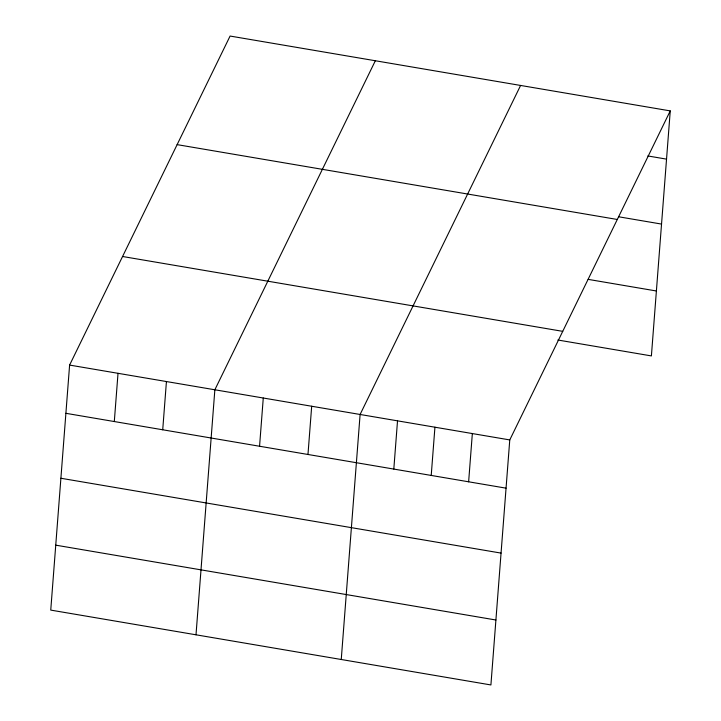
<?xml version="1.0" encoding="UTF-8"?>
<svg xmlns="http://www.w3.org/2000/svg" width="721" height="721" viewBox="0 0 721 721"><rect width="100%" height="100%" fill="white"/><g stroke="black" fill="none" stroke-linecap="round" stroke-linejoin="round"><path stroke-width="1.08" d="M69.604 365.078L50.749 610.101L490.911 684.95L509.765 439.927L670.251 110.899L230.089 36.05L69.604 365.078L509.765 439.927M114.306 421.542L118.019 373.307M162.721 429.779L166.434 381.544M196.004 634.804L214.858 389.773L375.344 60.753M259.56 446.245L263.273 398.01M307.975 454.482L311.688 406.238M341.249 659.499L360.103 414.476L520.598 85.448M393.81 469.074L397.523 420.839M431.221 475.436L434.934 427.202M468.632 481.799L472.345 433.564M670.251 110.899L651.396 355.922L557.865 340.015M647.837 155.952L666.537 159.134M618.627 216.778L661.545 224.078M177.132 144.633L617.293 219.472M588.174 279.378L656.398 290.987M122.561 256.496L562.722 331.345M65.89 413.313L506.052 488.162M60.888 478.257L501.05 553.097M55.742 545.157L495.904 620.006"/></g></svg>
